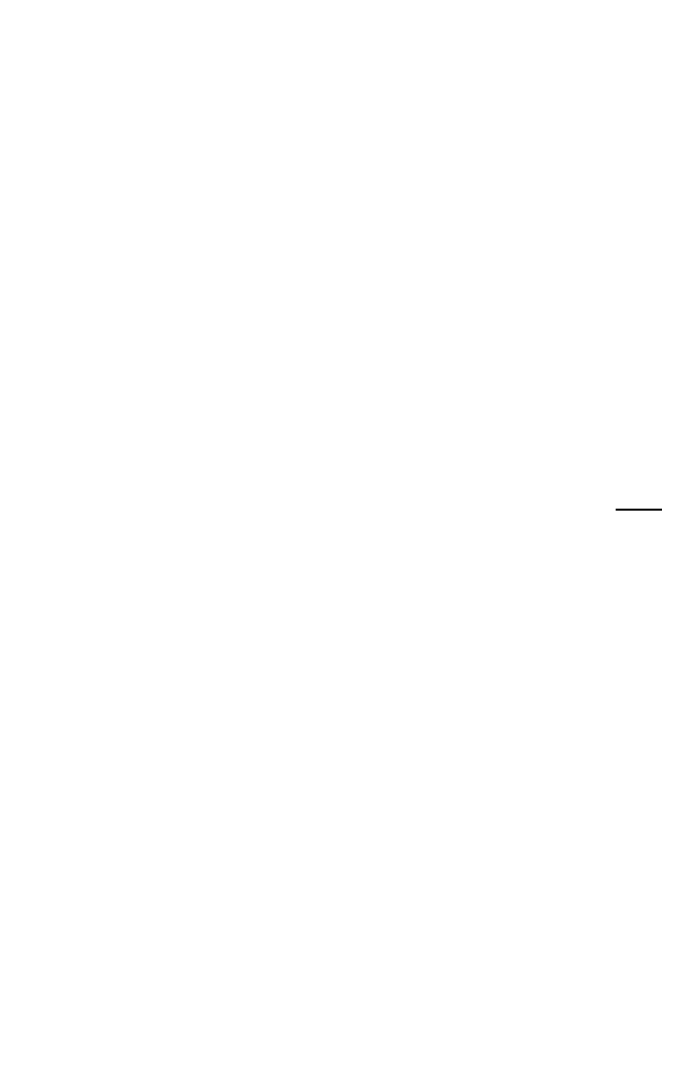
# Model space of a CAD drawing. Header units: inches. Extents: x -137722 to 81594, y -22256 to -1207.
# Drawn here: x -61073.2 to -60980.6, y -2159.5 to -2009.9 of the extents above; entities that cross this region are included whole.
import ezdxf

# ---------------------------------------------------------------- set-up
doc = ezdxf.new("R2010")
doc.units = ezdxf.units.IN
doc.header["$LTSCALE"] = 0.05
doc.header["$MEASUREMENT"] = 0
doc.layers.add('text', color=176, linetype='Continuous')
doc.styles.add('4MMOF3-8', font='ARIALN.TTF', dxfattribs={"height": 5.12})

msp = doc.modelspace()

# ---------------------------------------------------------------- linework, layer by layer
at = {"ltscale": 50}
msp.add_line((-60986.3956, -2081.1893), (-60807.6213, -2081.1893), dxfattribs=at)

# ---------------------------------------------------------------- texts
at = {"layer": 'text', "ltscale": 50, "char_height": 3, "attachment_point": 6, "style": '4MMOF3-8', "bg_fill": 2}
for s, insert in [('{\\fStylus BT|b0|i0|c0|p34;ELIXIR DISPLAY}', (-60907.1364, -2013.1127)), ('{\\fStylus BT|b0|i0|c0|p34;ELIXIR  DISPLAY}', (-60864.1157, -2156.4864))]:
    msp.add_mtext_dynamic_manual_height_columns(s, width=164.542099, gutter_width=15.396, heights=[0], dxfattribs=dict(at, insert=insert))

# ---------------------------------------------------------------- next in the draw order: texts
for s, insert in [('{\\fStylus BT|b0|i0|c0|p34;ELIXIR DISPLAY}', (-60863.2998, -2012.9513)), ('{\\fStylus BT|b0|i0|c0|p34;ELIXIR  DISPLAY}', (-60906.1136, -2156.4864))]:
    msp.add_mtext_dynamic_manual_height_columns(s, width=164.542099, gutter_width=15.396, heights=[0], dxfattribs=dict(at, insert=insert))

doc.saveas('drawing.dxf')
